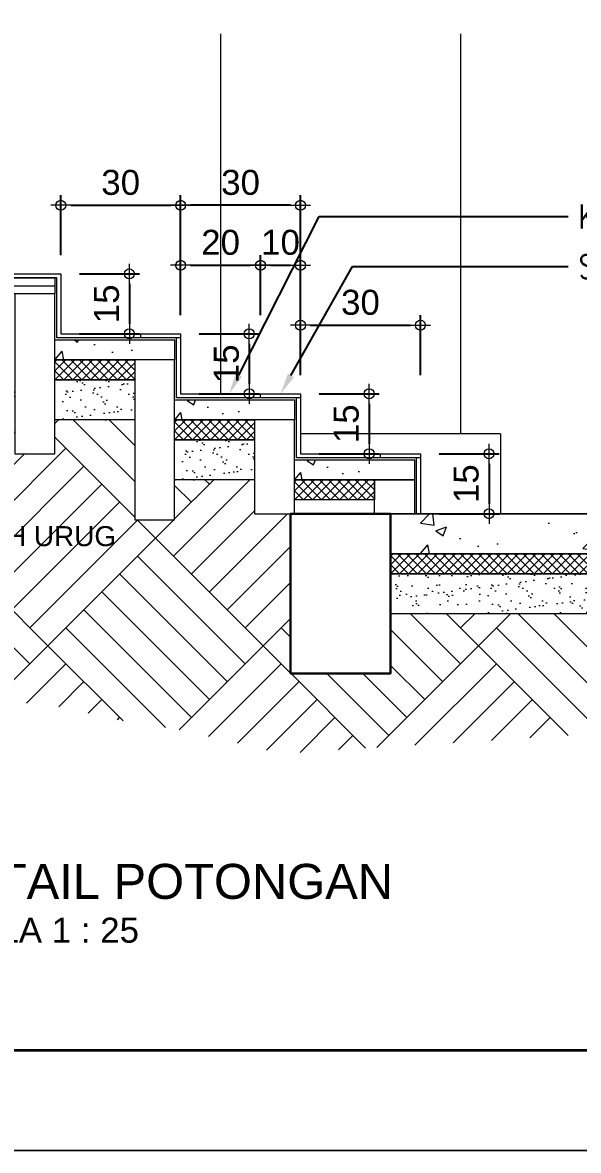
# Model space of a CAD drawing. Header units: millimetres. Extents: x -11 to 1625, y -267 to 180.
# Drawn here: x 1133.73 to 1139.29, y 63 to 74.29 of the extents above; entities that cross this region are included whole.
import ezdxf
from ezdxf import colors
from ezdxf.entities.mleader import LeaderData, LeaderLine
from ezdxf.enums import TextEntityAlignment as Align
from ezdxf.math import Vec2, Vec3

# ---------------------------------------------------------------- set-up
doc = ezdxf.new("R2010")
doc.units = ezdxf.units.MM
for name, color, linetype, lineweight in [('ARSIR BETON', 47, 'Continuous', 5), ('ARSIR WARNA', 43, 'Continuous', 0), ('blk', 1, 'Continuous', 30), ('GRS KOP', 1, 'Continuous', 35), ('keramik', 73, 'Continuous', 5), ('kop', 7, 'Continuous', 20), ('lan', 7, 'Continuous', 15), ('not', 7, 'Continuous', 20), ('tem', 5, 'Continuous', 20), ('TEXT KETERANGAN', 7, 'Continuous', 9), ('u', 6, 'Continuous', 20)]:
    doc.layers.add(name, color=color, linetype=linetype, lineweight=lineweight)
doc.styles.add('ATTR', font='romans.shx', dxfattribs={"width": 0.8, "height": 1.735066})
doc.styles.add('BARU', font='complex.shx')
doc.styles.get("Standard").update_dxf_attribs({"font": 'ARIALUNI.TTF'})
doc.linetypes.add('BATTING', pattern='A,0.0001,-0.1,[134,ltypeshp.shx,S=0.1,R=0,X=-0.1,Y=0],-0.2,[134,ltypeshp.shx,S=0.1,R=180,X=0.1,Y=0],-0.1', length=0.4001)
doc.dimstyles.new('SK-25', dxfattribs={"dimtxt": 0.25, "dimasz": 0.1, "dimexe": 0.1, "dimexo": 0, "dimgap": 0.1, "dimtad": 1, "dimdec": 0, "dimlfac": 25, "dimzin": 12, "dimdsep": 46, "dimtxsty": 'Standard', "dimblk": 'BULAT', "dimcen": 0.1, "dimclrd": 256, "dimadec": 0, "dimazin": 3, "dimtfac": 1, "dimtdec": 0, "dimtofl": 0, "dimtmove": 0, "dimatfit": 3, "dimldrblk": 'BULAT', "dimfxl": 0, "dimtolj": 1, "dimtzin": 0, "dimarcsym": 0})

# ---------------------------------------------------------------- blocks, each defined once
blk = doc.blocks.new('kop')
at = {"layer": 'GRS KOP'}
blk.add_lwpolyline([(1, 54), (83, 54), (83, 1), (1, 1)], close=True, dxfattribs=at)
at = {"layer": 'kop', "color": 7}
for p, q in [((84, 55), (0, 55)), ((0, 0), (84, 0))]:
    blk.add_line(p, q, dxfattribs=at)
at = {"layer": 'kop', "style": 'BARU', "flags": 4}
for p, height in [((73.8, 5.4), 0.35), ((80.303, 5.382), 0.25), ((73.8, 4.9), 0.35), ((80.303, 4.882), 0.25), ((73.8, 4.4), 0.35), ((80.303, 4.382), 0.25)]:
    blk.add_attdef('-', p, '', height=height, dxfattribs=at)
at = {"layer": 'kop', "flags": 4}
for tag, p in [('AR-00', (78.057, 2.648)), ('00', (81.238, 2.647))]:
    blk.add_attdef(tag, text='', height=0.35, dxfattribs=at).set_placement(p, align=Align.MIDDLE)
blk = doc.blocks.new('BULAT')
for p, q in [((-1, 0), (1, 0)), ((0, -1), (0, 1))]:
    blk.add_line(p, q)
blk.add_circle((0, 0), 0.5)
blk = doc.blocks.new('*D1595')
at = {"layer": 'Defpoints', "color": 0}
for p in [(1135.308, 72.458), (1134.108, 71.958), (1135.308, 71.958)]:
    blk.add_point(p, dxfattribs=at)
at = {"layer": 'u', "color": 0, "lineweight": -2}
for p, q in [((1134.108, 71.958), (1134.108, 72.558)), ((1135.308, 71.958), (1135.308, 72.558))]:
    blk.add_line(p, q, dxfattribs=at)
at = {"layer": 'u', "lineweight": -2}
blk.add_line((1134.208, 72.458), (1135.208, 72.458), dxfattribs=at)
at = {"layer": 'u', "lineweight": -2, "xscale": 0.1, "yscale": 0.1, "zscale": 0.1, "rotation": 180}
blk.add_blockref('BULAT', (1134.108, 72.458), dxfattribs=at)
at = {"layer": 'u', "lineweight": -2, "xscale": 0.1, "yscale": 0.1, "zscale": 0.1}
blk.add_blockref('BULAT', (1135.308, 72.458), dxfattribs=at)
at = {"layer": 'u', "color": 0, "insert": (1134.708, 72.686), "char_height": 0.25, "attachment_point": 5}
blk.add_mtext('\\A1;30', dxfattribs=at)
blk = doc.blocks.new('*D1596')
at = {"layer": 'Defpoints', "color": 0}
for p in [(1136.108, 71.858), (1135.308, 71.358), (1136.108, 71.358)]:
    blk.add_point(p, dxfattribs=at)
at = {"layer": 'u', "color": 0, "lineweight": -2}
for p, q in [((1135.308, 71.358), (1135.308, 71.958)), ((1136.108, 71.358), (1136.108, 71.958))]:
    blk.add_line(p, q, dxfattribs=at)
at = {"layer": 'u', "lineweight": -2}
blk.add_line((1135.408, 71.858), (1136.008, 71.858), dxfattribs=at)
at = {"layer": 'u', "lineweight": -2, "xscale": 0.1, "yscale": 0.1, "zscale": 0.1, "rotation": 180}
blk.add_blockref('BULAT', (1135.308, 71.858), dxfattribs=at)
at = {"layer": 'u', "lineweight": -2, "xscale": 0.1, "yscale": 0.1, "zscale": 0.1}
blk.add_blockref('BULAT', (1136.108, 71.858), dxfattribs=at)
at = {"layer": 'u', "color": 0, "insert": (1135.708, 72.086), "char_height": 0.25, "attachment_point": 5}
blk.add_mtext('\\A1;20', dxfattribs=at)
blk = doc.blocks.new('*D1597')
at = {"layer": 'Defpoints', "color": 0}
for p in [(1137.708, 71.258), (1136.508, 70.758), (1137.708, 70.758)]:
    blk.add_point(p, dxfattribs=at)
at = {"layer": 'u', "color": 0, "lineweight": -2}
for p, q in [((1136.508, 70.758), (1136.508, 71.358)), ((1137.708, 70.758), (1137.708, 71.358))]:
    blk.add_line(p, q, dxfattribs=at)
at = {"layer": 'u', "lineweight": -2}
blk.add_line((1136.608, 71.258), (1137.608, 71.258), dxfattribs=at)
at = {"layer": 'u', "lineweight": -2, "xscale": 0.1, "yscale": 0.1, "zscale": 0.1, "rotation": 180}
blk.add_blockref('BULAT', (1136.508, 71.258), dxfattribs=at)
at = {"layer": 'u', "lineweight": -2, "xscale": 0.1, "yscale": 0.1, "zscale": 0.1}
blk.add_blockref('BULAT', (1137.708, 71.258), dxfattribs=at)
at = {"layer": 'u', "color": 0, "insert": (1137.108, 71.486), "char_height": 0.25, "attachment_point": 5}
blk.add_mtext('\\A1;30', dxfattribs=at)
blk = doc.blocks.new('*D1598')
at = {"layer": 'Defpoints', "color": 0}
for p in [(1134.295, 71.772), (1134.295, 71.172), (1134.795, 71.172)]:
    blk.add_point(p, dxfattribs=at)
at = {"layer": 'u', "color": 0, "lineweight": -2}
for p, q in [((1134.295, 71.772), (1134.895, 71.772)), ((1134.295, 71.172), (1134.895, 71.172))]:
    blk.add_line(p, q, dxfattribs=at)
at = {"layer": 'u', "lineweight": -2}
blk.add_line((1134.795, 71.672), (1134.795, 71.272), dxfattribs=at)
at = {"layer": 'u', "lineweight": -2, "xscale": 0.1, "yscale": 0.1, "zscale": 0.1}
for p, rotation in [((1134.795, 71.772), 90), ((1134.795, 71.172), 270)]:
    blk.add_blockref('BULAT', p, dxfattribs=dict(at, rotation=rotation))
at = {"layer": 'u', "color": 0, "insert": (1134.567, 71.472), "char_height": 0.25, "attachment_point": 5, "rotation": 90}
blk.add_mtext('\\A1;15', dxfattribs=at)
blk = doc.blocks.new('*D1599')
at = {"layer": 'Defpoints', "color": 0}
for p in [(1135.495, 71.172), (1135.495, 70.572), (1135.995, 70.572)]:
    blk.add_point(p, dxfattribs=at)
at = {"layer": 'u', "color": 0, "lineweight": -2}
for p, q in [((1135.495, 71.172), (1136.095, 71.172)), ((1135.495, 70.572), (1136.095, 70.572))]:
    blk.add_line(p, q, dxfattribs=at)
at = {"layer": 'u', "lineweight": -2}
blk.add_line((1135.995, 71.072), (1135.995, 70.672), dxfattribs=at)
at = {"layer": 'u', "lineweight": -2, "xscale": 0.1, "yscale": 0.1, "zscale": 0.1}
for p, rotation in [((1135.995, 71.172), 90), ((1135.995, 70.572), 270)]:
    blk.add_blockref('BULAT', p, dxfattribs=dict(at, rotation=rotation))
at = {"layer": 'u', "color": 0, "insert": (1135.767, 70.872), "char_height": 0.25, "attachment_point": 5, "rotation": 90}
blk.add_mtext('\\A1;15', dxfattribs=at)
blk = doc.blocks.new('*D1600')
at = {"layer": 'Defpoints', "color": 0}
for p in [(1136.695, 70.572), (1136.695, 69.972), (1137.195, 69.972)]:
    blk.add_point(p, dxfattribs=at)
at = {"layer": 'u', "color": 0, "lineweight": -2}
for p, q in [((1136.695, 70.572), (1137.295, 70.572)), ((1136.695, 69.972), (1137.295, 69.972))]:
    blk.add_line(p, q, dxfattribs=at)
at = {"layer": 'u', "lineweight": -2}
blk.add_line((1137.195, 70.472), (1137.195, 70.072), dxfattribs=at)
at = {"layer": 'u', "lineweight": -2, "xscale": 0.1, "yscale": 0.1, "zscale": 0.1}
for p, rotation in [((1137.195, 70.572), 90), ((1137.195, 69.972), 270)]:
    blk.add_blockref('BULAT', p, dxfattribs=dict(at, rotation=rotation))
at = {"layer": 'u', "color": 0, "insert": (1136.967, 70.272), "char_height": 0.25, "attachment_point": 5, "rotation": 90}
blk.add_mtext('\\A1;15', dxfattribs=at)
blk = doc.blocks.new('*D1601')
at = {"layer": 'Defpoints', "color": 0}
for p in [(1137.895, 69.972), (1137.895, 69.372), (1138.395, 69.372)]:
    blk.add_point(p, dxfattribs=at)
at = {"layer": 'u', "color": 0, "lineweight": -2}
for p, q in [((1137.895, 69.972), (1138.495, 69.972)), ((1137.895, 69.372), (1138.495, 69.372))]:
    blk.add_line(p, q, dxfattribs=at)
at = {"layer": 'u', "lineweight": -2}
blk.add_line((1138.395, 69.872), (1138.395, 69.472), dxfattribs=at)
at = {"layer": 'u', "lineweight": -2, "xscale": 0.1, "yscale": 0.1, "zscale": 0.1}
for p, rotation in [((1138.395, 69.972), 90), ((1138.395, 69.372), 270)]:
    blk.add_blockref('BULAT', p, dxfattribs=dict(at, rotation=rotation))
at = {"layer": 'u', "color": 0, "insert": (1138.167, 69.672), "char_height": 0.25, "attachment_point": 5, "rotation": 90}
blk.add_mtext('\\A1;15', dxfattribs=at)
blk = doc.blocks.new('*D1603')
at = {"layer": 'Defpoints', "color": 0}
for p in [(1136.508, 71.858), (1136.108, 71.358), (1136.508, 70.758)]:
    blk.add_point(p, dxfattribs=at)
at = {"layer": 'u', "color": 0, "lineweight": -2}
for p, q in [((1136.108, 71.358), (1136.108, 71.958)), ((1136.508, 70.758), (1136.508, 71.958))]:
    blk.add_line(p, q, dxfattribs=at)
at = {"layer": 'u', "lineweight": -2}
blk.add_line((1136.208, 71.858), (1136.408, 71.858), dxfattribs=at)
at = {"layer": 'u', "lineweight": -2, "xscale": 0.1, "yscale": 0.1, "zscale": 0.1, "rotation": 180}
blk.add_blockref('BULAT', (1136.108, 71.858), dxfattribs=at)
at = {"layer": 'u', "lineweight": -2, "xscale": 0.1, "yscale": 0.1, "zscale": 0.1}
blk.add_blockref('BULAT', (1136.508, 71.858), dxfattribs=at)
at = {"layer": 'u', "color": 0, "insert": (1136.308, 72.086), "char_height": 0.25, "attachment_point": 5}
blk.add_mtext('\\A1;10', dxfattribs=at)
blk = doc.blocks.new('*D1604')
at = {"layer": 'Defpoints', "color": 0}
for p in [(1135.308, 72.458), (1135.308, 71.958), (1136.508, 71.958)]:
    blk.add_point(p, dxfattribs=at)
at = {"layer": 'u', "color": 0, "lineweight": -2}
for p, q in [((1135.308, 71.958), (1135.308, 72.558)), ((1136.508, 71.958), (1136.508, 72.558))]:
    blk.add_line(p, q, dxfattribs=at)
at = {"layer": 'u', "lineweight": -2}
blk.add_line((1136.408, 72.458), (1135.408, 72.458), dxfattribs=at)
at = {"layer": 'u', "lineweight": -2, "xscale": 0.1, "yscale": 0.1, "zscale": 0.1, "rotation": 180}
blk.add_blockref('BULAT', (1135.308, 72.458), dxfattribs=at)
at = {"layer": 'u', "lineweight": -2, "xscale": 0.1, "yscale": 0.1, "zscale": 0.1}
blk.add_blockref('BULAT', (1136.508, 72.458), dxfattribs=at)
at = {"layer": 'u', "color": 0, "insert": (1135.908, 72.686), "char_height": 0.25, "attachment_point": 5}
blk.add_mtext('\\A1;30', dxfattribs=at)
blk = doc.blocks.new('Ndtpd')
blk.add_line((0.747, 0), (-0.747, 0))
blk.add_circle((0, 0), 0.747)
at = {"flags": 4}
for tag, height, p in [('NO', 0.5, (0, 0.148)), ('NOLBR', 0.3, (0, -0.398))]:
    blk.add_attdef(tag, text='', height=height, dxfattribs=at).set_placement(p, align=Align.CENTER)
for tag, p, height in [('NDTPD', (1.516, 0.148), 0.5), ('SKALA', (1.523, -0.398), 0.3)]:
    blk.add_attdef(tag, p, '', height=height, dxfattribs=at)

msp = doc.modelspace()

# ---------------------------------------------------------------- hatches: boundary and pattern name
at = {"layer": 'ARSIR BETON'}
h = msp.add_hatch(dxfattribs=at)
h.set_pattern_fill('AR-CONC', color=256, scale=0.006, style=0, double=1)
h.set_pattern_definition([(50, (1134.0483, 70.9115), (1.0931, -0.09563), [0.1143, -1.2573]), (355, (1134.0483, 70.9115), (-0.2115, 1.1463), [0.09144, -1.00584]), (100.45, (1134.1394, 70.9035), (0.8817, 1.0507), [0.09714, -1.06854]), (46.18, (1134.0483, 71.2163), (1.6265, -0.2523), [0.17145, -1.88595]), (96.64, (1134.1839, 71.1953), (1.4244, 1.4846), [0.1457, -1.6028]), (351.18, (1134.0483, 71.2163), (1.4244, 1.4846), [0.1372, -1.5088]), (21, (1134.2007, 71.1401), (0.9097, -0.6136), [0.1143, -1.2573]), (326, (1134.2007, 71.1401), (0.3708, 1.1051), [0.09144, -1.00584]), (71.45, (1134.2765, 71.089), (1.2805, 0.4915), [0.09714, -1.06854]), (37.5, (1134.04833, 70.9115), (0.01853, 0.50733), [0, -0.99365, 0, -1.02108, 0, -1.00965]), (7.5, (1134.04833, 70.9115), (0.40092, 0.60108), [0, -0.58217, 0, -0.97079, 0, -0.38481]), (327.5, (1133.70848, 70.9115), (0.81354, -0.03437), [0, -0.381, 0, -1.18872, 0, -1.57734]), (317.5, (1133.5561, 70.9115), (0.88878, 0.15256), [0, -0.4953, 0, -0.78943, 0, -1.12014])])
h.paths.add_polyline_path([(1134.0483315, 71.1115058), (1135.2483315, 71.1115058), (1135.2483315, 70.9115058), (1134.0483315, 70.9115058)])
h = msp.add_hatch(dxfattribs=at)
h.set_pattern_fill('ANSI37', color=256, scale=0.02, style=0)
h.set_pattern_definition([(45, (1134.04833, 70.711506), (-0.0449013, 0.0449013), []), (135, (1134.04833, 70.711506), (-0.0449013, -0.0449013), [])])
h.paths.add_polyline_path([(1134.0483315, 70.9115058), (1134.8483315, 70.9115058), (1134.8483315, 70.7115058), (1134.0483315, 70.7115058)])
h = msp.add_hatch(dxfattribs=at)
h.set_pattern_fill('AR-SAND', color=256, scale=0.004, style=0)
h.set_pattern_definition([(37.5, (1134.04833, 70.3115), (-0.0064, 0.195765), [0, -0.154432, 0, -0.17272, 0, -0.1651]), (7.5, (1134.04833, 70.3115), (0.17981, 0.28673), [0, -0.083312, 0, -0.139192, 0, -0.05334]), (327.5, (1133.92336, 70.3115), (0.316397, 0.000575), [0, -0.0508, 0, -0.18288, 0, -0.23876]), (317.5, (1133.92336, 70.3115), (0.30542, 0.08917), [0, -0.0254, 0, -0.119888, 0, -0.13716])])
h.paths.add_polyline_path([(1134.0483315, 70.7115058), (1134.8483315, 70.7115058), (1134.8483315, 70.3115058), (1134.0483315, 70.3115058)])
h = msp.add_hatch(dxfattribs=at)
h.set_pattern_fill('AR-CONC', color=256, scale=0.005, style=0)
h.set_pattern_definition([(50, (1135.2483, 70.3115), (0.91092, -0.0797), [0.09525, -1.04775]), (355, (1135.2483, 70.3115), (-0.1762, 0.9553), [0.0762, -0.8382]), (100.45, (1135.3242, 70.3049), (0.7347, 0.8756), [0.08095, -0.89045]), (46.18, (1135.2483, 70.5655), (1.3554, -0.2102), [0.1429, -1.5716]), (96.64, (1135.3613, 70.548), (1.187, 1.2371), [0.1214, -1.3357]), (351.18, (1135.2483, 70.5655), (1.187, 1.2371), [0.1143, -1.2573]), (21, (1135.3753, 70.502), (0.7581, -0.51133), [0.09525, -1.04775]), (326, (1135.3753, 70.502), (0.309, 0.9209), [0.0762, -0.8382]), (71.45, (1135.4385, 70.4594), (1.0671, 0.4096), [0.08095, -0.89045]), (37.5, (1135.24833, 70.3115), (0.01544, 0.422775), [0, -0.82804, 0, -0.8509, 0, -0.841375]), (7.5, (1135.24833, 70.3115), (0.3341, 0.5009), [0, -0.48514, 0, -0.80899, 0, -0.320675]), (327.5, (1134.96512, 70.3115), (0.67795, -0.02864), [0, -0.3175, 0, -0.9906, 0, -1.31445]), (317.5, (1134.8381, 70.3115), (0.74065, 0.12713), [0, -0.41275, 0, -0.65786, 0, -0.93345])])
h.paths.add_polyline_path([(1135.2483315, 70.5115058), (1136.4483315, 70.5115058), (1136.4483315, 70.3115058), (1135.2483315, 70.3115058)])
h = msp.add_hatch(dxfattribs=at)
h.set_pattern_fill('ANSI37', color=256, scale=0.02, style=0)
h.set_pattern_definition([(45, (1135.24833, 70.111506), (-0.0449013, 0.0449013), []), (135, (1135.24833, 70.111506), (-0.0449013, -0.0449013), [])])
h.paths.add_polyline_path([(1135.2483315, 70.3115058), (1136.0483315, 70.3115058), (1136.0483315, 70.1115058), (1135.2483315, 70.1115058)])
h = msp.add_hatch(dxfattribs=at)
h.set_pattern_fill('AR-SAND', color=256, scale=0.004, style=0)
h.set_pattern_definition([(37.5, (1135.24833, 69.7115), (-0.0064, 0.195765), [0, -0.154432, 0, -0.17272, 0, -0.1651]), (7.5, (1135.24833, 69.7115), (0.17981, 0.28673), [0, -0.083312, 0, -0.139192, 0, -0.05334]), (327.5, (1135.12336, 69.7115), (0.316397, 0.000575), [0, -0.0508, 0, -0.18288, 0, -0.23876]), (317.5, (1135.12336, 69.7115), (0.30542, 0.08917), [0, -0.0254, 0, -0.119888, 0, -0.13716])])
h.paths.add_polyline_path([(1135.2483315, 70.1115058), (1136.0483315, 70.1115058), (1136.0483315, 69.7115058), (1135.2483315, 69.7115058)])
h = msp.add_hatch(dxfattribs=at)
h.set_pattern_fill('AR-CONC', color=256, scale=0.005, style=0)
h.set_pattern_definition([(50, (1136.4483, 69.7115), (0.91092, -0.0797), [0.09525, -1.04775]), (355, (1136.4483, 69.7115), (-0.1762, 0.9553), [0.0762, -0.8382]), (100.45, (1136.5242, 69.7049), (0.7347, 0.8756), [0.08095, -0.89045]), (46.18, (1136.4483, 69.9655), (1.3554, -0.2102), [0.1429, -1.5716]), (96.64, (1136.5613, 69.948), (1.187, 1.2371), [0.1214, -1.3357]), (351.18, (1136.4483, 69.9655), (1.187, 1.2371), [0.1143, -1.2573]), (21, (1136.5753, 69.902), (0.7581, -0.51133), [0.09525, -1.04775]), (326, (1136.5753, 69.902), (0.309, 0.9209), [0.0762, -0.8382]), (71.45, (1136.6385, 69.8594), (1.0671, 0.4096), [0.08095, -0.89045]), (37.5, (1136.44833, 69.7115), (0.01544, 0.422775), [0, -0.82804, 0, -0.8509, 0, -0.841375]), (7.5, (1136.44833, 69.7115), (0.3341, 0.5009), [0, -0.48514, 0, -0.80899, 0, -0.320675]), (327.5, (1136.16512, 69.7115), (0.67795, -0.02864), [0, -0.3175, 0, -0.9906, 0, -1.31445]), (317.5, (1136.0381, 69.7115), (0.74065, 0.12713), [0, -0.41275, 0, -0.65786, 0, -0.93345])])
h.paths.add_polyline_path([(1136.4483315, 69.9115058), (1137.6483315, 69.9115058), (1137.6483315, 69.7115058), (1136.4483315, 69.7115058)])
h = msp.add_hatch(dxfattribs=at)
h.set_pattern_fill('ANSI37', color=256, scale=0.02, style=0)
h.set_pattern_definition([(45, (1136.44833, 69.511506), (-0.0449013, 0.0449013), []), (135, (1136.44833, 69.511506), (-0.0449013, -0.0449013), [])])
h.paths.add_polyline_path([(1136.4483315, 69.7115058), (1137.2483315, 69.7115058), (1137.2483315, 69.5115058), (1136.4483315, 69.5115058)])
h = msp.add_hatch(dxfattribs=at)
h.set_pattern_fill('AR-CONC', color=256, scale=0.006, style=0, double=1)
h.set_pattern_definition([(50, (1137.7083, 68.9715), (1.0931, -0.09563), [0.1143, -1.2573]), (355, (1137.7083, 68.9715), (-0.21146, 1.14634), [0.09144, -1.00584]), (100.45, (1137.7994, 68.9635), (0.88166, 1.0507), [0.09714, -1.06854]), (46.18, (1137.7083, 69.2763), (1.6265, -0.2523), [0.17145, -1.88595]), (96.64, (1137.8439, 69.2553), (1.4244, 1.4846), [0.1457, -1.6028]), (351.18, (1137.7083, 69.2763), (1.4244, 1.4846), [0.13716, -1.50876]), (21, (1137.8607, 69.2001), (0.9097, -0.6136), [0.1143, -1.2573]), (326, (1137.8607, 69.2001), (0.3708, 1.1051), [0.09144, -1.00584]), (71.45, (1137.9365, 69.149), (1.2805, 0.49154), [0.09714, -1.06854]), (37.5, (1137.70833, 68.9715), (0.01853, 0.50733), [0, -0.99365, 0, -1.02108, 0, -1.00965]), (7.5, (1137.70833, 68.9715), (0.40092, 0.60108), [0, -0.58217, 0, -0.97079, 0, -0.38481]), (327.5, (1137.36848, 68.9715), (0.81354, -0.03437), [0, -0.381, 0, -1.18872, 0, -1.57734]), (317.5, (1137.2161, 68.9715), (0.88878, 0.15256), [0, -0.4953, 0, -0.78943, 0, -1.12014])])
h.paths.add_polyline_path([(1139.5083315, 68.9715058), (1139.5083315, 69.3715058), (1137.4083315, 69.3715058), (1137.4083315, 68.9715058)])
h = msp.add_hatch(dxfattribs=at)
h.set_pattern_fill('ANSI37', color=256, scale=0.02, style=0)
h.set_pattern_definition([(45, (1138.30833, 68.771506), (-0.0449013, 0.0449013), []), (135, (1138.30833, 68.771506), (-0.0449013, -0.0449013), [])])
h.paths.add_polyline_path([(1139.5083315, 68.7715058), (1139.5083315, 68.9715058), (1137.4083315, 68.9715058), (1137.4083315, 68.7715058)])
h = msp.add_hatch(dxfattribs=at)
h.set_pattern_fill('AR-SAND', color=256, scale=0.004, style=0)
h.set_pattern_definition([(37.5, (1138.30833, 68.3715), (-0.0064, 0.195765), [0, -0.154432, 0, -0.17272, 0, -0.1651]), (7.5, (1138.30833, 68.3715), (0.17981, 0.28673), [0, -0.083312, 0, -0.139192, 0, -0.05334]), (327.5, (1138.18336, 68.3715), (0.316397, 0.000575), [0, -0.0508, 0, -0.18288, 0, -0.23876]), (317.5, (1138.18336, 68.3715), (0.30542, 0.08917), [0, -0.0254, 0, -0.119888, 0, -0.13716])])
h.paths.add_polyline_path([(1139.5083315, 68.3715058), (1139.5083315, 68.7715058), (1137.4083315, 68.7715058), (1137.4083315, 68.3715058)])
at = {"layer": 'ARSIR WARNA'}
h = msp.add_hatch(dxfattribs=at)
h.set_pattern_fill('AR-PARQ1', color=25, scale=0.005, angle=45, style=0)
h.set_pattern_definition([(135, (1117.8132, 66.9715), (-2.15526, 2e-16), [1.524, -1.524]), (135, (1117.9929, 67.1511), (-2.15526, 2e-16), [1.524, -1.524]), (135, (1118.1725, 67.3307), (-2.15526, 2e-16), [1.524, -1.524]), (135, (1118.352, 67.5103), (-2.15526, 2e-16), [1.524, -1.524]), (135, (1118.5317, 67.69), (-2.15526, 2e-16), [1.524, -1.524]), (135, (1118.7113, 67.8695), (-2.15526, 2e-16), [1.524, -1.524]), (135, (1118.8909, 68.0491), (-2.15526, 2e-16), [1.524, -1.524]), (45, (1116.7356, 68.0491), (2.15526, -2e-16), [1.524, -1.524]), (45, (1116.556, 68.2287), (2.15526, -2e-16), [1.524, -1.524]), (45, (1116.3764, 68.4083), (2.15526, -2e-16), [1.524, -1.524]), (45, (1116.1968, 68.588), (2.15526, -2e-16), [1.524, -1.524]), (45, (1116.0172, 68.7676), (2.15526, -2e-16), [1.524, -1.524]), (45, (1115.8376, 68.9472), (2.15526, -2e-16), [1.524, -1.524]), (45, (1115.658, 69.1268), (2.15526, -2e-16), [1.524, -1.524])])
h.paths.add_polyline_path([(1131.6307181, 70.6515058), (1131.791741, 69.6340167), (1132.3712571, 69.1983653), (1132.9501535, 68.6763832), (1133.0707593, 68.3872844), (1133.1270387, 68.2266744), (1133.7468247, 67.4778178), (1134.0282328, 67.4537267), (1134.7116521, 67.3011467), (1135.3307504, 67.2047811), (1136.3083315, 66.9715058), (1139.5083315, 67.1715058), (1139.5083315, 68.3715058), (1137.4083315, 68.3715058), (1137.4083315, 67.7715058), (1136.4083315, 67.7715058), (1136.4083315, 69.3715058), (1136.0483315, 69.3715058), (1136.0483315, 69.7115058), (1135.2483315, 69.7115058), (1135.2483315, 69.3115058), (1134.8483315, 69.3115058), (1134.8483315, 70.3115058), (1134.0483315, 70.3115058), (1134.0483315, 69.9715058), (1133.6483315, 69.9715058), (1133.6483315, 70.6515058)])

# ---------------------------------------------------------------- linework, layer by layer
at = {"layer": 'ARSIR WARNA', "linetype": 'BATTING', "ltscale": 0.2}
msp.add_lwpolyline([(1131.6307181, 71.6515058), (1134.0483315, 71.6515058)], dxfattribs=at)
at = {"layer": 'blk'}
msp.add_lwpolyline([(1136.4083315, 67.7715058), (1137.4083315, 67.7715058), (1137.4083315, 69.3715058), (1136.4083315, 69.3715058)], close=True, dxfattribs=at)
at = {"layer": 'keramik'}
msp.add_lwpolyline([(1131.6307181, 71.7715058), (1134.1083315, 71.7715058), (1134.1083315, 71.1715058), (1135.3083315, 71.1715058), (1135.3083315, 70.5715058), (1136.5083315, 70.5715058), (1136.5083315, 69.9715058), (1137.7083315, 69.9715058), (1137.7083315, 69.3715058), (1137.6683315, 69.3715058), (1137.6683315, 69.9315058), (1136.4683315, 69.9315058), (1136.4683315, 70.5315058), (1135.2683315, 70.5315058), (1135.2683315, 71.1315058), (1134.0683315, 71.1315058), (1134.0683315, 71.7315058), (1131.6307181, 71.7315058)], dxfattribs=at)
at = {"layer": 'keramik', "color": 2}
for points in [[(1134.9083315, 71.1715058), (1135.3083315, 71.1715058), (1135.3083315, 71.1315058), (1134.9083315, 71.1315058)], [(1136.1083315, 70.5715058), (1136.5083315, 70.5715058), (1136.5083315, 70.5315058), (1136.1083315, 70.5315058)], [(1137.3083315, 69.9715058), (1137.7083315, 69.9715058), (1137.7083315, 69.9315058), (1137.3083315, 69.9315058)]]:
    msp.add_lwpolyline(points, close=True, dxfattribs=at)
at = {"layer": 'lan'}
for p, q in [((1136.4483315, 69.3715058), (1137.2483315, 69.3715058)), ((1139.5083315, 69.3715058), (1137.5083315, 69.3715058)), ((1139.1083315, 68.9715058), (1137.4083315, 68.9715058))]:
    msp.add_line(p, q, dxfattribs=at)
for points in [[(1131.6307181, 71.7315058), (1134.0483315, 71.7315058), (1134.0483315, 71.5715058), (1131.6307181, 71.5715058)], [(1139.5083315, 68.9715058), (1137.4083315, 68.9715058), (1137.4083315, 69.3715058), (1139.5083315, 69.3715058)], [(1139.5083315, 68.7715058), (1137.4083315, 68.7715058), (1137.4083315, 68.9715058), (1139.5083315, 68.9715058)], [(1139.5083315, 68.3715058), (1137.4083315, 68.3715058), (1137.4083315, 68.7715058), (1139.5083315, 68.7715058)]]:
    msp.add_lwpolyline(points, dxfattribs=at)
for points in [[(1134.0483315, 71.1115058), (1135.2483315, 71.1115058), (1135.2483315, 70.9115058), (1134.0483315, 70.9115058)], [(1134.0483315, 70.9115058), (1134.8483315, 70.9115058), (1134.8483315, 70.7115058), (1134.0483315, 70.7115058)], [(1134.0483315, 70.7115058), (1134.8483315, 70.7115058), (1134.8483315, 70.3115058), (1134.0483315, 70.3115058)], [(1135.2483315, 70.5115058), (1136.4483315, 70.5115058), (1136.4483315, 70.3115058), (1135.2483315, 70.3115058)], [(1135.2483315, 70.3115058), (1136.0483315, 70.3115058), (1136.0483315, 70.1115058), (1135.2483315, 70.1115058)], [(1135.2483315, 70.1115058), (1136.0483315, 70.1115058), (1136.0483315, 69.7115058), (1135.2483315, 69.7115058)], [(1136.4483315, 69.9115058), (1137.6483315, 69.9115058), (1137.6483315, 69.7115058), (1136.4483315, 69.7115058)], [(1136.4483315, 69.7115058), (1137.2483315, 69.7115058), (1137.2483315, 69.5115058), (1136.4483315, 69.5115058)]]:
    msp.add_lwpolyline(points, close=True, dxfattribs=at)
at = {"layer": 'tem'}
for p, q in [((1135.7083315, 74.1739148), (1135.7083315, 70.5715058)), ((1138.1083315, 74.1739148), (1138.1083315, 70.1715058)), ((1136.4483315, 70.3115058), (1136.0483315, 70.3115058)), ((1138.5083315, 70.1715058), (1136.5083315, 70.1715058)), ((1138.5083315, 70.1715058), (1138.5083315, 69.3715058))]:
    msp.add_line(p, q, dxfattribs=at)
for points in [[(1133.6483315, 69.9715058), (1134.0483315, 69.9715058), (1134.0483315, 71.5715058), (1133.6483315, 71.5715058)], [(1134.8483315, 69.3115058), (1135.2483315, 69.3115058), (1135.2483315, 70.9115058), (1134.8483315, 70.9115058)], [(1136.0483315, 69.3715058), (1136.4483315, 69.3715058), (1136.4483315, 70.3115058), (1136.0483315, 70.3115058)], [(1137.2483315, 69.7115058), (1137.6483315, 69.7115058), (1137.6483315, 69.3715058), (1137.2483315, 69.3715058)]]:
    msp.add_lwpolyline(points, close=True, dxfattribs=at)

# ---------------------------------------------------------------- block references
at = {"layer": 'kop'}
for p in [(1079.214162, 62.9999999), (1079.214162, 7.9999999)]:
    msp.add_blockref('kop', p, dxfattribs=at)
at = {"layer": 'not'}
ref = msp.add_blockref('Ndtpd', (1131.5716064, 65.3990973), dxfattribs=dict(at, xscale=0.803212851405533, yscale=0.803212851405533, zscale=0.803212851405533))
ref.add_attrib('NO', '2', dxfattribs={"layer": '0', "height": 0.35, "flags": 4}).set_placement((1131.5712792, 65.5176232), align=Align.CENTER)
ref.add_attrib('NDTPD', 'DETAIL POTONGAN', (1132.7892911, 65.5176232), dxfattribs={"layer": '0', "height": 0.35, "flags": 4})
ref.add_attrib('NOLBR', 'A5-02', dxfattribs={"layer": '0', "height": 0.2, "flags": 4}).set_placement((1131.5712792, 65.0791274), align=Align.CENTER)
ref.add_attrib('SKALA', 'SKALA 1 : 25', (1132.7950911, 65.0791274), dxfattribs={"layer": '0', "height": 0.25, "flags": 4})

# ---------------------------------------------------------------- texts
msp.add_text('TANAH URUG', height=0.2, dxfattribs=at).set_placement((1133.7383973, 69.1473799), align=Align.MIDDLE)

# ---------------------------------------------------------------- dimensions: what is measured, and where the dimension line sits
at = {"layer": 'u'}
for base, p1, p2, picture, middle in [((1135.3083315, 72.4579954), (1134.1083315, 71.9579954), (1135.3083315, 71.9579954), '*D1595', (1134.7083315, 72.4579954)), ((1136.1083315, 71.8579954), (1135.3083315, 71.3579954), (1136.1083315, 71.3579954), '*D1596', (1135.7083315, 71.8579954)), ((1136.5083315, 71.8579954), (1136.1083315, 71.3579954), (1136.5083315, 70.7579954), '*D1603', (1136.3083315, 71.8579954)), ((1137.7083315, 71.2579954), (1136.5083315, 70.7579954), (1137.7083315, 70.7579954), '*D1597', (1137.1083315, 71.2579954))]:
    dim = msp.add_linear_dim(base=base, p1=p1, p2=p2, dimstyle='SK-25', dxfattribs=at)
    dim.commit()
    dim.dimension.update_dxf_attribs({"geometry": picture, "text_midpoint": middle, "dimtype": 160})
for base, p1, p2, angle, picture, middle in [((1135.3083315, 72.4579954), (1136.5083315, 71.9579954), (1135.3083315, 71.9579954), 180, '*D1604', (1135.9083315, 72.4579954)), ((1134.7948211, 71.1715058), (1134.2948211, 71.7715058), (1134.2948211, 71.1715058), 270, '*D1598', (1134.7948211, 71.4715058)), ((1135.9948211, 70.5715058), (1135.4948211, 71.1715058), (1135.4948211, 70.5715058), 270, '*D1599', (1135.9948211, 70.8715058)), ((1137.1948211, 69.9715058), (1136.6948211, 70.5715058), (1136.6948211, 69.9715058), 270, '*D1600', (1137.1948211, 70.2715058)), ((1138.3948211, 69.3715058), (1137.8948211, 69.9715058), (1137.8948211, 69.3715058), 270, '*D1601', (1138.3948211, 69.6715058))]:
    dim = msp.add_linear_dim(base=base, p1=p1, p2=p2, angle=angle, dimstyle='SK-25', dxfattribs=at)
    dim.commit()
    dim.dimension.update_dxf_attribs({"geometry": picture, "text_midpoint": middle, "dimtype": 160})

# ---------------------------------------------------------------- leaders
at = {"layer": 'TEXT KETERANGAN'}
ml = msp.add_multileader_mtext('Standard', dxfattribs=at)
ml.set_content('{\\C90;KERAMIK UN-POLISHED 40x40cm}', color=256, style='ATTR')
ml.set_leader_properties()
ml.build(insert=Vec2(0, 0))
ml.multileader.update_dxf_attribs({"text_left_attachment_type": 2, "text_right_attachment_type": 2, "dogleg_length": 2.367, "arrow_head_size": 0.2110034})
ctx = ml.context
ctx.base_point, ctx.char_height, ctx.arrow_head_size, ctx.landing_gap_size, ctx.plane_origin = Vec3(1139.1868344, 72.3472592), 0.24, 0.2110034, 0.1055017, Vec3(1141.9148007, 72.0621308)
ctx.left_attachment, ctx.right_attachment = 2, 2
notes = []
notes.append((ctx, [(0, (1, 1, 0), (1136.6948211, 72.3472592), (1, 0), 2.4920133, [(0, [(1135.7948211, 70.5715058)], 0, [])])]))
ctx.mtext.insert, ctx.mtext.flow_direction = Vec3(1139.2923361, 72.4672592), 5
ml = msp.add_multileader_mtext('Standard', dxfattribs=at)
ml.set_content('{\\C90;STEP NOSING KERAMIK}', color=256, style='ATTR')
ml.set_leader_properties()
ml.build(insert=Vec2(0, 0))
ml.multileader.update_dxf_attribs({"text_left_attachment_type": 2, "text_right_attachment_type": 2, "dogleg_length": 2.367, "arrow_head_size": 0.2110034})
ctx = ml.context
ctx.base_point, ctx.char_height, ctx.arrow_head_size, ctx.landing_gap_size, ctx.plane_origin = Vec3(1139.1868344, 71.8441418), 0.24, 0.2110034, 0.1055017, Vec3(1141.9148007, 71.4776268)
ctx.left_attachment, ctx.right_attachment = 2, 2
notes.append((ctx, [(0, (1, 1, 0), (1137.0280517, 71.8441418), (1, 0), 2.1587827, [(0, [(1136.3083315, 70.5715058)], 0, [])])]))
ctx.mtext.insert, ctx.mtext.flow_direction = Vec3(1139.2923361, 71.9641418), 5
for ctx, leaders in notes:
    for number, flags, end, landing, length, lines in leaders:
        leader = LeaderData()
        leader.index, (leader.has_last_leader_line, leader.has_dogleg_vector, leader.attachment_direction) = number, flags
        leader.last_leader_point, leader.dogleg_vector, leader.dogleg_length = Vec3(end), Vec3(landing), length
        for number, points, colour, breaks in lines:
            line = LeaderLine()
            line.index, line.vertices, line.color, line.breaks = number, Vec3.list(points), colors.encode_raw_color(colour), breaks
            leader.lines.append(line)
        ctx.leaders.append(leader)

doc.saveas('drawing.dxf')
